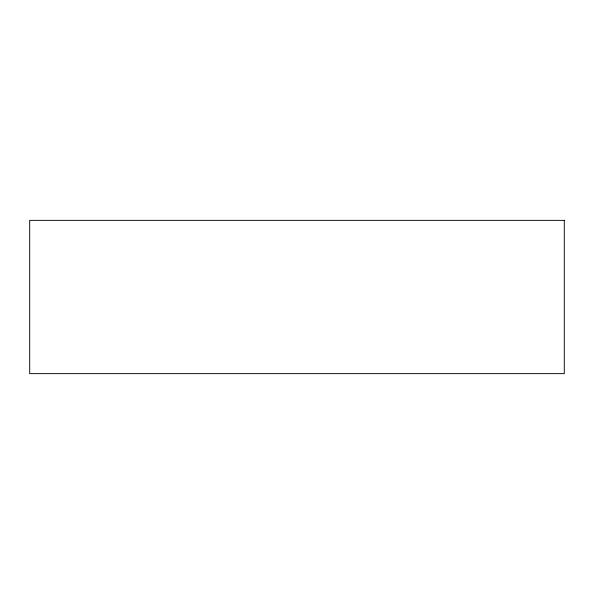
<?xml version="1.0" encoding="UTF-8"?>
<svg xmlns="http://www.w3.org/2000/svg" width="594" height="594" viewBox="0 0 594 594"><rect width="100%" height="100%" fill="white"/><g stroke="black" fill="none" stroke-linecap="round" stroke-linejoin="round"><path stroke-width="0.89" d="M564.3 220.359L29.7 220.359L29.7 373.641L564.3 373.641L564.3 220.359"/></g></svg>
